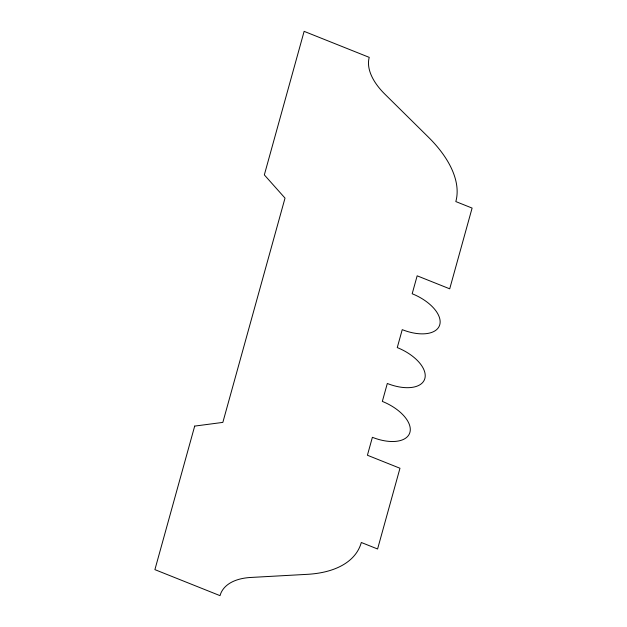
<?xml version="1.0" encoding="UTF-8"?>
<svg xmlns="http://www.w3.org/2000/svg" width="627" height="627" viewBox="0 0 627 627"><rect width="100%" height="100%" fill="white"/><g stroke="black" fill="none" stroke-linecap="round" stroke-linejoin="round"><path stroke-width="0.94" d="M194.691 426.094L154.9 569.637L220.014 595.65A70.279 36.93 24.2 0 1 250.925 577.451L307.214 574.34A122.986 64.628 24.2 0 0 361.309 542.488L377.587 548.993L399.971 468.251L367.414 455.241L372.391 437.301A35.136 18.465 24.2 0 0 409.917 432.364A35.136 18.465 24.2 0 0 382.337 401.413L387.314 383.473A35.136 18.465 24.2 0 0 424.847 378.536A35.136 18.465 24.2 0 0 397.259 347.585L402.236 329.645A35.136 18.465 24.2 0 0 439.77 324.708A35.136 18.465 24.2 0 0 412.182 293.757L417.159 275.817L449.716 288.82L472.1 208.078L455.821 201.573A122.986 64.628 24.2 0 0 428.413 137.164L384.9 94.175A70.279 36.93 24.2 0 1 369.24 57.363L304.126 31.35L264.335 174.894L285.019 198.108L222.844 422.394L194.691 426.094"/></g></svg>
